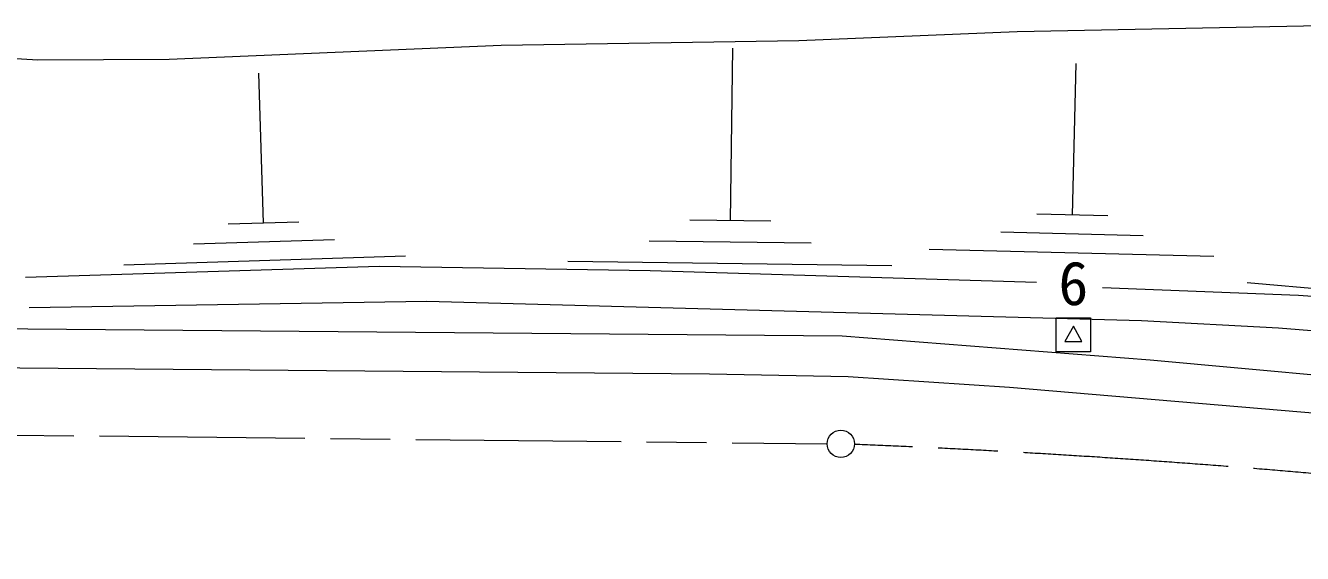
# Model space of a CAD drawing. Units: millimetres, scale not verified. Extents: x 40000 to 680000, y 20000 to 380000.
# Drawn here: x 220333 to 295022, y 288422 to 319333 of the extents above; entities that cross this region are included whole.
import ezdxf
from ezdxf.enums import TextEntityAlignment as Align

# ---------------------------------------------------------------- set-up
doc = ezdxf.new("R2010")
doc.units = ezdxf.units.MM
doc.header["$LTSCALE"] = 1000
doc.linetypes.add('CHAIN', pattern=[18.5, 12, -1.5, 3.5, -1.5])
for name, color, linetype, lineweight in [('M-BGD', 7, 'Continuous', 13), ('M-BMK', 2, 'CHAIN', 13), ('M-BMK-SRVR', 3, 'Continuous', 13), ('M-STR-STRD', 7, 'Continuous', 13)]:
    doc.layers.add(name, color=color, linetype=linetype, lineweight=lineweight)
doc.styles.add('ＭＳ ゴシック', font='')
doc.styles.get('ＭＳ ゴシック').set_extended_font_data('MS Gothic')

msp = doc.modelspace()

# ---------------------------------------------------------------- linework, layer by layer
at = {"layer": 'M-BGD'}
for p, q in [((261563, 307911), (261695, 318015)), ((281564, 308237), (281777, 317114)), ((234251, 307763), (233977, 316549)), ((236310, 307827), (232192, 307698)), ((263932, 307880), (259195, 307942)), ((283644, 308187), (279483, 308287)), ((285698, 307028), (277376, 307228)), ((238404, 306793), (230166, 306536)), ((266283, 306586), (256810, 306709)), ((242556, 305823), (226082, 305309)), ((271003, 305261), (252057, 305508)), ((289833, 305818), (273188, 306218)), ((313820, 302330), (291781, 304263))]:
    msp.add_line(p, q, dxfattribs=at)
for points in [[(68551, 317379), (83984, 316663), (100684, 316493), (112914, 315825), (129334, 315577), (158636, 317160), (176701, 317703), (193991, 318479), (203396, 318402), (221058, 317331), (228725, 317362), (248156, 318184), (265569, 318448), (278327, 318976), (296082, 319333), (301607, 319038), (313992, 317765), (325974, 316943), (330878, 316415), (335938, 315453), (344753, 313435)], [(220340, 304606), (241013, 305252), (256867, 304990), (279460, 304309)], [(283336, 303995), (294790, 303541), (307990, 302581), (323494, 301079), (348199, 297003)], [(68483, 302889), (268105, 301165), (286124, 299760), (302362, 298275), (317622, 296564), (330927, 294714)], [(347863, 294487), (335129, 296369), (333103, 296928), (325956, 298255), (314898, 299710), (307891, 300455), (293620, 301607), (285612, 302050), (243806, 303170), (220549, 302803)]]:
    msp.add_lwpolyline(points, dxfattribs=at)
at = {"layer": 'M-BMK'}
msp.add_line((169168, 295890), (267222, 294850), dxfattribs=at)
msp.add_arc((245173, -288574), 583863, 80.08442, 87.67866, dxfattribs=at)
at = {"layer": 'M-BMK-SRVR'}
for p, q in [((280622, 300228), (280622, 302228)), ((280622, 302228), (282622, 302228)), ((282622, 302228), (282622, 300228)), ((281622, 301728), (281122, 300828)), ((282122, 300828), (281622, 301728)), ((281122, 300828), (282122, 300828)), ((282622, 300228), (280622, 300228))]:
    msp.add_line(p, q, dxfattribs=at)
msp.add_circle((268022, 294842), 800, dxfattribs=at)
at = {"layer": 'M-STR-STRD'}
msp.add_lwpolyline([(172941, 299700), (260333, 298943), (268447, 298777), (277891, 298162), (312210, 295252), (317065, 294404), (329635, 291910), (342848, 289854)], dxfattribs=at)

# ---------------------------------------------------------------- texts
at = {"layer": 'M-BGD', "style": 'ＭＳ ゴシック'}
msp.add_text('6', height=2566, dxfattribs=at).set_placement((280748, 302193), align=Align.BOTTOM_LEFT)

doc.saveas('drawing.dxf')
